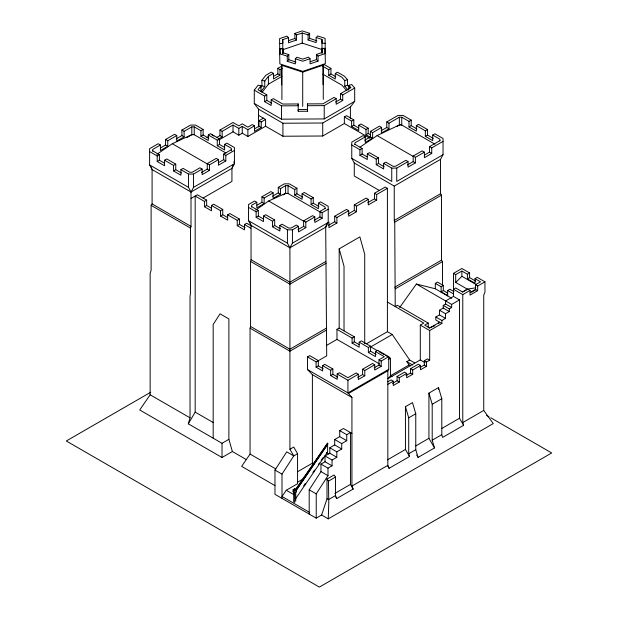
<?xml version="1.0" encoding="UTF-8"?>
<svg xmlns="http://www.w3.org/2000/svg" width="618" height="618" viewBox="0 0 618 618"><rect width="100%" height="100%" fill="white"/><g stroke="black" fill="none" stroke-linecap="round" stroke-linejoin="round"><path stroke-width="0.93" d="M282.001 498.378L282.001 474.122L293.766 455.899L289.927 449.247L293.735 447.053L297.567 453.697L293.766 455.899L286.737 451.835L274.971 470.066L274.971 494.323L316.231 518.139L321.615 515.026L328.251 518.85L328.776 503.137L328.482 481.121L327.007 479.043L334.037 474.987L335.504 477.065L335.504 495.559L336.733 498.541L353.156 489.062L351.928 486.072L351.928 397.482L347.926 392.886L347.926 380.248L337.158 374.037L337.158 379.313L330.645 375.559L330.645 370.275L322.611 365.64L322.611 370.916L316.099 367.162L316.099 361.878L307.494 356.91L307.494 369.541L312.391 374.655L351.928 397.482M213.171 438.177L213.171 324.489L220.031 313.836L228.884 318.95L228.884 439.328L222.024 443.291L188.312 423.824L190.027 417.83L190.027 296.246L190.522 293.133L190.522 228.096L191.008 226.397L191.008 192.028L188.505 187.37L188.505 174.052L180.896 169.656L180.896 175.203L173.55 170.954L173.55 165.415L164.558 160.224L164.558 165.763L157.204 161.522L157.204 155.975L149.595 151.588M275.018 485.624L241.646 466.358L250.066 454.083L250.066 328.173L250.56 326.474L250.56 261.437L251.047 259.738L251.047 225.377L250.213 222.859M233.048 165.052L231.935 168.405L231.935 181.398L203.137 198.023M233.874 162.534L234.431 160.858M326.822 223.809L325.709 227.161L326.69 355.875L317.791 361.012M321.615 515.026L327.007 498.765L327.007 479.043M208.845 138.308L203.129 135.01L203.129 129.463L200.92 130.738L194.23 126.868L191.812 126.868L184.11 131.317L184.11 136.864L176.756 141.105L176.756 135.558L167.764 140.749L167.764 146.296L160.41 150.545L160.41 144.998L158.208 143.724L149.595 148.699L149.595 164.906L152.09 169.564L191.008 192.028L193.511 187.37L193.511 174.052L202.125 169.077L202.125 174.624L209.471 170.375L209.471 164.836L218.463 159.645L218.463 165.184L225.817 160.943L225.817 155.396L234.431 150.421M200.92 130.738L200.92 136.277L208.274 140.525L208.274 134.979L217.266 140.17L217.266 145.717L224.62 149.958L224.62 144.419L226.821 143.144L234.431 147.54L234.431 163.747L231.935 168.405L191.008 192.028M289.927 449.247L289.927 247.818L292.43 243.16L292.43 229.842L298.471 226.35L298.471 231.897L305.825 227.648L305.825 222.109L314.817 216.918L314.817 222.457L322.163 218.216L322.163 212.669L328.212 209.185M294.716 189.502L294.716 195.049L302.071 199.29L302.071 193.751L311.063 198.942L311.063 204.488L318.417 208.729L318.417 203.183L320.618 201.916L328.212 206.296L328.212 222.503L325.709 227.161L289.927 247.818L251.047 225.377L248.544 220.711L248.544 204.512L254.593 201.02L256.794 202.295L256.794 207.833L264.149 203.592L264.149 198.046L273.141 192.855L273.141 198.401L280.495 194.152L280.495 188.614L285.624 185.647L288.042 185.647L294.716 189.502L296.926 188.235L296.926 193.774L302.642 197.08M442.496 285.632L442.496 261.592L441.515 260.178L441.515 195.141L440.541 193.728L440.541 159.359L443.036 154.701L443.036 138.494L434.894 133.789L432.693 135.064L432.693 140.61L425.339 136.362L425.339 130.823L416.347 125.632L416.347 131.171L408.992 126.929L408.992 121.383L401.762 117.211L399.352 117.211L388.969 123.206L386.76 121.931L386.76 127.478L381.043 130.777M188.312 423.824L195.172 412.121L195.172 196.068L204.442 201.414L206.651 200.139L206.651 205.446L211.348 208.166M348.235 393.627L387.841 370.761L388.737 369.325L388.737 356.686L381.182 361.051L378.981 359.776L378.981 365.06L374.137 367.849M309.201 514.083L309.201 489.827L320.966 471.604L320.966 464.103L325.029 461.762L332.051 465.817L332.051 460.031L325.029 455.976L325.029 461.762M316.231 518.139L316.231 493.882L327.988 475.659L327.988 468.158L320.966 464.103M151.263 167.045L152.09 169.564L152.09 203.932L151.109 205.346L151.109 270.383L150.135 273.21L150.135 394.794L139.722 409.981L222.024 457.498L232.376 451.519L246.528 459.692M295.134 490.144L327.602 443.176L328.003 443.747L296.493 489.819M295.543 490.043L327.602 443.176M296.223 490.391L327.602 444.52L327.602 451.959L295.682 498.626M297.567 453.697L297.567 483.724L286.273 490.252L282.001 496.47L309.201 512.175M303.677 485.895L305.315 483.515M312.94 472.407L314.57 470.028M318.386 464.473L319.475 462.882M321.105 460.503L323.284 457.335M399.661 307.517L416.37 284.033L435.311 288.776L451.758 298.278M438.687 323.608L439.668 322.217L429.688 327.98L424.705 325.107L428.228 323.075L428.228 327.532M388.259 378.749L390.46 375.736L409.101 364.975L410.684 365.895M273.743 76.261L277.83 73.905L277.83 68.359L280.031 69.633L280.031 75.18L273.496 78.95L273.496 73.403L268.397 76.354L264.767 81.035L264.767 86.582L260.989 91.449L260.989 85.902L258.139 85.168L254.276 90.158L254.276 103.476L258.494 109.131L282.928 123.237L322.735 123.005L350.398 107.03L354.701 101.337L354.701 88.011L351.673 84.519L348.884 85.323L348.884 89.023M260.302 87.926L261.916 85.84L261.916 80.301L265.786 75.311L271.294 72.128L273.496 73.403M260.989 85.902L258 89.757L266.806 94.848L266.806 100.386L271.711 103.214M262.04 92.391L268.397 84.195L281.947 76.377M322.148 48.621L322.21 52.491L316.431 54.461L318.023 56.014L318.023 61.105L310.066 63.824L310.066 58.725L308.475 57.18L302.696 59.15L296.856 57.242L295.319 58.81L295.319 63.901L287.27 61.282L287.27 56.192L288.807 54.623L282.959 52.715L282.897 48.845L279.776 48.861L279.776 53.951L279.599 38.61L286.93 36.114L288.513 37.659L288.513 42.758L296.47 40.039L296.47 34.948L294.886 33.403L302.217 30.9L309.626 33.318L309.626 38.409L308.096 39.977L316.146 42.596L316.146 37.505L317.675 35.937L325.091 38.355L325.269 53.696L325.269 48.598L322.148 48.621L322.148 52.862L322.055 48.374L325.176 48.358M308.096 39.977L308.096 34.886L309.626 33.318M287.27 61.282L288.807 59.714L288.807 54.623M475.79 287.818L467.254 289.116L455.69 282.441L461.878 276.316L461.878 271.047L467.401 274.238L469.603 272.963L469.603 277.621L475.698 281.136M255.767 210.066L268.645 200.997L285.964 193.187M156.926 154.307L172.298 143.724L192.19 134.446M359.931 147.2L377.119 135.589L400.557 124.357L434.941 144.21M293.704 501.994L293.704 492.129L293.094 491.766L293.094 489.757L294.724 488.815L296.362 489.757L296.362 491.766L295.744 492.129L295.744 501.098M277.83 68.359L281.762 66.087M280.031 69.633L282.217 68.366M160.657 147.857L165.562 145.021L165.562 139.483L174.554 134.291L176.756 135.558M176.184 138.888L181.901 135.589L181.901 130.043L190.522 125.068L195.52 125.068L203.129 129.463M160.41 144.998L152.716 149.448L152.716 151.186M186.821 137.598L191.812 134.716L194.23 134.716L194.23 126.868M157.204 155.975L159.405 154.701L159.405 160.247L164.311 163.075M254.276 90.158L264.604 96.114L266.806 94.848M157.204 161.522L159.405 160.247M200.92 136.277L203.129 135.01M264.604 96.114L264.604 101.661L266.806 100.386M164.558 160.224L166.76 158.95L175.751 164.141L175.751 169.687L181.468 172.986M208.274 134.979L210.483 133.704L219.475 138.903L219.475 144.442L224.373 147.269M271.14 99.892L273.341 98.617L282.743 104.048L298.193 103.955L298.224 105.755L281.468 105.856L271.14 99.892L271.14 105.431L264.604 101.661M206.883 137.59L208.513 136.648M216.679 137.482L219.946 135.597L219.946 130.05L233.017 122.503L238.818 125.856L242.248 123.87L247.888 127.123L252.299 124.581L254.5 125.856L254.5 131.395L261.198 127.524L261.198 121.985L265.609 119.436L265.609 126.234L247.888 136.47L242.248 133.21L238.818 135.195L233.017 131.843L218.903 139.992M328.73 69.695L330.939 68.428L330.939 73.967L328.73 75.242L328.73 69.695L322.936 66.35M219.946 130.05L222.148 131.325L233.017 125.052L238.818 128.397L242.248 126.42L247.888 129.672L254.5 125.856M218.888 138.756L222.148 136.872L222.148 131.325M173.55 165.415L175.751 164.141M217.266 140.17L219.475 138.903M328.73 75.242L335.265 79.011L335.265 73.472L337.474 72.198L344.504 76.253L347.532 79.745L347.532 85.292L349.309 87.339M254.531 128.83L258.996 126.257L258.996 120.711L263.407 118.162M173.55 170.954L175.751 169.687M217.266 145.717L219.475 144.442M180.896 169.656L183.106 168.382L189.803 172.252L192.213 172.252L199.915 167.802L202.125 169.077M201.553 172.407L207.269 169.1L207.269 163.561L216.261 158.37L218.463 159.645M218.71 162.495L223.616 159.668L223.616 154.121L231.317 149.68M335.628 102.024L340.526 99.197L340.526 93.65L350.908 87.656L348.884 85.323M336.2 98.695L333.99 97.428L322.92 103.816L307.44 103.901L307.47 105.709L324.226 105.608L336.2 98.695L336.2 104.241L342.735 100.471L342.735 94.925L354.701 88.011M193.511 187.37L234.431 163.747M254.276 103.476L281.468 119.174L324.226 118.926L354.701 101.337M191.008 198.471L197.381 194.794L206.651 200.139M369.966 138.308L344.357 123.523L344.357 116.964L346.559 115.69L353.813 119.877L353.813 125.184L358.564 127.926M265.609 126.234L282.928 136.23L322.735 136.006L344.357 123.523M344.357 116.964L351.603 121.151L353.813 119.877M204.442 201.414L204.442 206.721L206.651 205.446M204.442 206.721L211.495 210.792L211.495 205.485L213.704 204.218L222.75 209.44L222.75 214.747L227.501 217.49M351.603 121.151L351.603 126.458L353.813 125.184M351.603 126.458L358.741 130.576L358.741 125.269L360.943 123.994L368.197 128.181L368.197 133.488L370.576 134.863M211.495 205.485L220.541 210.715L222.75 209.44M358.741 125.269L365.987 129.456L368.197 128.181M220.541 210.715L220.541 216.014L222.75 214.747M364.697 140.209L370.414 136.91L370.414 131.371L379.406 126.172L381.615 127.447L381.615 132.994L388.969 128.745L388.969 123.206M386.76 121.931L398.054 115.412L403.06 115.412L411.202 120.108L411.202 125.655L416.918 128.953M365.987 129.456L365.987 134.763L368.197 133.488M220.541 216.014L227.671 220.139L227.671 214.832L229.881 213.558L239.452 219.081L239.452 224.388L245.076 227.633M381.615 127.447L372.623 132.638L372.623 138.185L365.269 142.426L365.269 136.887L354.886 142.882L354.886 144.627M257.042 205.145L261.947 202.318L261.947 196.771L270.939 191.58L273.141 192.855M272.569 196.184L278.285 192.886L278.285 187.339L284.334 183.847L289.332 183.847L296.926 188.235M256.794 202.295L251.665 205.253L251.665 206.999M396.88 126.481L399.352 125.06L401.762 125.06L401.762 117.211M227.671 214.832L237.25 220.356L239.452 219.081M351.766 145.021L359.908 149.718L362.117 148.451L362.117 153.99L367.015 156.825M408.992 121.383L411.202 120.108M283.137 194.933L285.624 193.496L288.042 193.496L288.042 185.647M248.544 207.393L256.138 211.781L258.347 210.506L258.347 216.045L263.245 218.88M237.25 220.356L237.25 225.663L239.452 224.388M359.908 149.718L359.908 155.265L362.117 153.99M408.992 126.929L411.202 125.655M256.138 211.781L256.138 217.32L258.347 216.045M294.716 195.049L296.926 193.774M237.25 225.663L244.473 229.834L244.473 224.527L246.682 223.252L251.48 226.026M359.908 155.265L367.262 159.514L367.262 153.967L369.471 152.692L378.463 157.884L378.463 163.43L384.18 166.729M416.347 125.632L418.548 124.357L427.54 129.548L427.54 135.087L433.264 138.393M256.138 217.32L263.492 221.568L263.492 216.022L265.694 214.747L274.686 219.938L274.686 225.485L280.41 228.784M302.071 193.751L304.272 192.476L313.264 197.667L313.264 203.214L318.988 206.512M367.262 153.967L376.254 159.158L378.463 157.884M425.339 130.823L427.54 129.548M263.492 216.022L272.484 221.213L274.686 219.938M311.063 198.942L313.264 197.667M376.254 159.158L376.254 164.705L378.463 163.43M425.339 136.362L427.54 135.087M272.484 221.213L272.484 226.76L274.686 225.485M311.063 204.488L313.264 203.214M376.254 164.705L383.608 168.946L383.608 163.399L385.81 162.132L393.04 166.304L395.458 166.304L405.841 160.309L408.042 161.584L408.042 167.123L415.396 162.882L415.396 157.335L424.388 152.144L424.388 157.69L431.743 153.442L431.743 147.903L443.036 141.375M272.484 226.76L279.838 231.001L279.838 225.462L282.04 224.187L288.722 228.042L291.132 228.042L296.261 225.076L298.471 226.35M407.471 164.906L413.195 161.607L413.195 156.06L422.187 150.869L424.388 152.144M424.636 155.002L429.533 152.167L429.533 146.628L439.916 140.634M297.899 229.68L303.616 226.381L303.616 220.835L312.608 215.643L314.817 216.918M314.245 220.24L319.962 216.941L319.962 211.395L325.091 208.436M383.608 163.399L391.75 168.104L396.748 168.104L408.042 161.584M328.336 225.431L334.701 221.754L334.701 216.215L346.489 209.402L348.699 210.676L348.699 216.223L356.501 211.719L356.501 206.173L368.313 199.351L368.313 204.898L376.663 200.077L376.663 194.531L387.401 188.328L387.401 331.688L366.544 343.732M348.05 214.044L354.292 210.444L354.292 204.898L366.111 198.077L368.313 199.351M367.78 202.658L374.462 198.803L374.462 193.256L385.199 187.061L387.401 188.328M443.036 154.701L396.748 181.422L396.748 168.104M292.43 243.16L328.212 222.503M334.701 216.215L336.903 217.482L348.699 210.676M365.269 136.887L363.067 135.612L351.766 142.132L351.766 158.339L354.269 162.998L394.245 186.08L440.541 159.359M336.903 217.482L336.903 223.028L328.946 227.625L328.946 222.078M359.027 344.55L354.299 341.824L354.299 336.802L339.174 328.073L339.174 248.845L359.877 236.895L364.72 254.284L364.72 343.654M428.228 323.075L397.436 305.292L395.226 306.567L394.74 222.148L394.245 220.448L440.541 193.728M325.709 261.53L289.927 282.187L251.047 259.738M394.74 222.148L441.515 195.141M326.204 263.222L289.927 284.164L250.56 261.437M150.707 392.252L66.296 440.989L319.367 587.1L551.704 452.963L490.738 417.76M394.74 287.185L441.515 260.178M326.204 328.258L289.927 349.201L250.56 326.474M395.226 288.876L442.496 261.592M326.69 329.958L289.927 351.186L250.066 328.173M379.344 363.855L336.972 339.39L336.972 329.34L339.174 328.073M326.459 345.462L336.972 339.39M307.494 356.91L309.695 355.636L318.309 360.603L318.309 365.887L323.191 368.707M435.311 288.776L435.311 283.392L437.513 282.117L443.322 285.47L443.322 290.553L447.424 292.924M416.37 284.033L451.642 304.427L451.642 307.525L445.609 304.041L445.609 300.943L453.473 296.401L453.488 273.349L461.878 268.498L469.603 272.963M453.488 273.349L455.69 274.616L461.878 271.047M336.972 329.34L352.09 338.077L354.299 336.802M435.311 283.392L441.113 286.737L443.322 285.47M316.099 361.878L318.309 360.603M352.09 338.077L352.09 343.09L354.299 341.824M443.322 290.553L441.113 291.827L447.679 295.62M467.401 274.238L467.401 278.896L469.603 277.621M447.679 295.922L447.679 290.53L449.889 289.255L454.037 291.65M352.09 343.09L359.189 347.192L359.189 342.171L361.391 340.897L370.568 346.196L370.568 351.217L376.092 354.4M316.099 367.162L318.309 365.887M322.611 365.64L324.813 364.365L332.855 369L332.855 374.284L337.737 377.104M467.401 278.896L475.018 283.291L475.018 278.633L477.22 277.358L484.952 281.823L484.952 292.214L483.747 295.11L483.747 410.437L493.249 423.593L328.251 518.85M462.287 291.982L467.254 289.116M470.136 292.484L475.466 289.409L475.466 284.751L480.541 281.823L475.018 278.633M359.189 342.171L368.367 347.471L370.568 346.196M414.663 362.89L409.664 360.008L392.252 334.485L370.769 346.883L377.335 350.676M330.645 370.275L332.855 369M443.245 305.408L449.286 308.892L449.286 311.542L443.245 308.05L443.245 305.408L445.609 304.041M470.059 290.421L467.849 289.147L462.774 292.075L455.675 287.98L453.473 289.247L462.774 294.624L470.059 290.421L470.059 295.08L477.675 290.684L477.675 286.026L484.952 281.823M439.475 310.228L445.516 313.712L445.516 318.378L439.475 314.894L439.475 310.228L443.245 308.05M471.658 292.221L475.698 289.888M368.367 347.471L368.367 352.484L370.568 351.217M451.642 304.427L459.506 299.892L459.506 418.247L463.6 425.3L442.619 437.413L441.793 434.663L441.793 398.741L438.525 387.579L428.931 393.118L428.931 438.316L434.508 447.926L418.077 457.413L416.686 455.01M330.645 375.559L332.855 374.284M388.011 378.595L420.294 359.946L420.294 325.107L423.817 323.075L387.401 302.048M449.286 308.892L451.642 307.525M368.367 352.484L375.458 356.586L375.458 351.565L377.668 350.29L388.969 356.818M435.837 316.995L441.878 320.479L441.878 323.492L435.837 320.008L435.837 316.995L439.475 314.894M337.158 374.037L339.359 372.762L347.926 377.706L356.123 372.971L358.324 374.245L358.324 379.529L364.782 375.806L364.782 370.522L374.732 364.774L374.732 370.058L381.182 366.327L381.182 361.051M445.516 313.712L449.286 311.542M441.878 320.479L445.516 318.378M357.729 377.328L362.573 374.531L362.573 369.247L372.523 363.5L374.732 364.774M378.981 359.776L384.326 356.686L375.458 351.565M420.294 325.107L429.688 330.53L441.878 323.492M347.926 380.248L358.324 374.245M388.197 359.568L390.46 358.255L390.46 375.736L392.044 376.648M388.737 369.325L347.926 392.886L307.494 369.541M409.101 364.975L406.822 361.646L409.664 360.008M387.741 381.839L391.055 379.923L393.264 381.198L393.264 385.516L399.274 382.048L399.274 377.729L406.698 373.442L406.698 377.76L412.708 374.292L412.708 369.973L420.503 365.47L420.503 369.788L426.52 366.319L426.52 362.001L429.688 360.17L429.688 330.53M392.561 383.376L397.073 380.773L397.073 376.455L404.489 372.167L406.698 373.442M405.995 375.62L410.506 373.017L410.506 368.699L418.293 364.195L420.503 365.47M419.8 367.648L424.311 365.045L424.311 360.727L427.486 358.896L429.688 360.17M387.471 384.543L393.264 381.198M339.715 430.638L346.737 434.693L346.737 440.696L339.715 436.64L339.715 430.638L343.43 428.498L351.928 433.403M334.693 439.529L341.723 443.585L341.723 449.008L334.693 444.952L334.693 439.529L339.715 436.64M346.737 434.693L350.452 432.554L350.452 484.404L353.156 489.062M329.796 447.78L336.825 451.835L336.825 457.274L329.796 453.218L329.796 447.78L334.693 444.952M387.71 465.972L389.077 468.32L409.541 456.509L405.447 449.464L405.447 406.683L412.5 402.604L415.767 413.766L415.767 449.688L418.077 457.413M341.723 443.585L346.737 440.696M297.791 471.627L312.391 463.191L312.391 374.655M325.029 455.976L329.796 453.218M336.825 451.835L341.723 449.008M332.051 460.031L336.825 457.274M409.541 456.509L408.714 453.759L408.714 417.838L415.767 413.766M434.508 447.926L432.198 440.201L432.198 404.28L441.793 398.741M297.853 482.017L303.531 478.741M327.988 468.158L332.051 465.817M296.362 491.766L294.724 492.716L293.094 491.766M328.482 481.121L335.504 477.065M387.44 459.862L405.447 449.464M441.754 428.498L459.506 418.247M415.79 445.902L428.931 438.316M334.856 493.411L350.452 484.404M335.504 495.559L328.482 499.614L327.007 498.765M351.928 486.072L387.841 465.339L387.841 370.761M408.714 453.759L415.767 449.688M432.198 440.201L441.793 434.663M463.6 425.3L462.774 422.55L483.747 410.437M429.054 328.081L434.871 325.671M282.797 53.503L282.735 39.637L288.513 37.659M296.47 34.948L302.248 32.978L308.096 34.886M288.521 40.664L294.886 38.494L296.47 40.039M282.735 49.764L302.248 43.113L321.986 49.54L322.055 53.279M310.066 58.725L302.735 61.228L295.319 58.81M318.023 56.014L325.354 53.519L325.269 48.598M310.244 61.669L316.431 59.56L318.023 61.105M281.916 99.598L281.916 65.369L302.712 72.144L323.268 65.129L323.268 99.359M335.265 73.472L341.939 77.32L344.744 80.556L347.532 79.745M344.744 80.556L344.744 86.095L347.532 85.292M279.684 43.523L282.805 43.507L282.735 39.637M325.176 43.268L322.055 43.283L321.986 39.413L316.146 37.505M279.684 48.621L282.805 48.598L282.882 53.048M307.47 111.248L307.44 109.448L298.193 109.502L298.224 111.302L307.47 111.248L307.44 103.901M188.505 174.052L193.511 174.052M279.838 225.462L287.424 229.842L292.43 229.842M261.916 80.301L264.767 81.035M261.916 85.84L264.767 86.582M309.626 38.409L316.872 40.765M287.27 56.192L279.861 53.774L279.776 48.861M288.807 59.714L295.96 62.047M323.909 64.365L330.939 68.428M330.939 73.967L335.837 76.794M432.693 135.064L439.916 139.235L439.916 140.981M322.928 74.199L341.939 85.168L346.721 90.684M340.526 93.65L342.735 94.925M429.533 146.628L431.743 147.903M340.526 99.197L342.735 100.471M386.76 127.478L388.969 128.745M429.533 152.167L431.743 153.442M277.83 73.905L280.031 75.18M370.414 131.371L372.623 132.638M413.195 156.06L415.396 157.335M377.119 135.589L413.55 156.624M370.414 136.91L372.623 138.185M413.195 161.607L415.396 162.882M365.987 134.763L370.746 137.505M354.886 144.272L362.117 148.451M351.766 158.339L391.75 181.422L391.75 168.104M258.494 115.327L265.609 119.436M258.996 120.711L261.198 121.985M379.344 190.475L354.269 175.999L354.269 162.998M258.996 126.257L261.198 127.524M374.462 193.256L376.663 194.531M374.462 198.803L376.663 200.077M354.292 204.898L356.501 206.173M354.292 210.444L356.501 211.719M219.946 135.597L222.148 136.872M461.878 276.316L476.486 284.751M475.466 284.751L477.675 286.026M211.781 134.763L213.99 136.037M224.62 144.419L231.317 148.281L231.317 150.9M475.466 289.409L477.675 290.684M318.417 203.183L325.091 207.038L325.091 208.784M193.874 134.515L225.941 153.032M181.901 130.043L184.11 131.317M223.616 154.121L225.817 155.396M278.285 187.339L280.495 188.614M319.962 211.395L322.163 212.669M287.656 193.272L320.541 212.26M334.701 221.754L336.903 223.028M181.901 135.589L184.11 136.864M223.616 159.668L225.817 160.943M447.679 290.53L453.488 293.882M278.285 192.886L280.495 194.152M319.962 216.941L322.163 218.216M453.473 296.401L459.506 299.892M165.562 139.483L167.764 140.749M207.269 163.561L209.471 164.836M172.298 143.724L207.656 164.133M261.947 196.771L264.149 198.046M303.616 220.835L305.825 222.109M268.645 200.997L304.002 221.406M165.562 145.021L167.764 146.296M207.269 169.1L209.471 170.375M261.947 202.318L264.149 203.592M303.616 226.381L305.825 227.648M251.665 206.651L258.347 210.506M152.716 150.838L159.405 154.701M248.544 220.711L287.424 243.16L289.927 247.818M149.595 164.906L188.505 187.37M244.473 224.527L250.869 228.22M387.401 331.688L392.252 334.485M424.311 360.727L426.52 362.001M152.09 203.932L191.008 226.397M420.294 359.946L425.091 362.72M151.109 205.346L190.522 228.096M424.311 365.045L426.52 366.319M406.822 361.646L412.646 365.006M410.506 368.699L412.708 369.973M378.973 351.627L383.902 354.462M385.539 355.412L387.185 356.362M388.822 357.304L390.46 358.255M486.559 415.35L489.062 416.795M410.506 373.017L412.708 374.292M378.981 365.06L381.182 366.327M397.073 376.455L399.274 377.729M397.073 380.773L399.274 382.048M362.573 369.247L364.782 370.522M362.573 374.531L364.782 375.806M326.551 452.569L328.961 453.96M320.966 471.604L327.988 475.659M195.172 412.121L213.403 422.642M150.135 394.794L190.027 417.83M250.066 454.083L275.906 469M274.971 470.066L282.001 474.122M309.201 489.827L316.231 493.882M286.273 490.252L294.214 494.833M344.744 86.095L348.289 90.189M335.837 496.988L336.733 498.541M387.841 465.339L389.077 468.32M428.931 393.118L432.198 404.28M405.447 406.683L408.714 417.838M228.884 439.328L232.376 451.519M339.174 248.845L344.025 266.234L344.025 330.869M312.391 463.191L312.893 464.991M325.091 48.482L325.354 63.646L302.735 71.356L279.861 63.909L279.599 48.745M462.774 294.624L462.774 422.55M455.69 274.616L455.69 282.441M441.113 286.737L441.113 292.129M438.525 387.579L438.525 389.487M399.352 117.211L399.352 125.06M394.245 186.08L394.245 220.448M350.398 107.03L350.398 118.78M324.226 105.608L324.226 118.926M323.036 64.658L323.036 84.627M322.735 123.005L322.735 136.006M321.986 39.413L321.986 49.54M316.431 54.461L316.431 59.56M302.712 72.144L302.712 106.373M302.248 32.978L302.248 43.113M298.193 103.955L298.224 111.302M294.886 33.403L294.886 38.494M294.724 488.815L294.724 502.581M287.424 229.842L287.424 243.16M285.624 185.647L285.624 193.496M282.897 48.845L282.897 53.086M282.928 123.237L282.928 136.23M281.677 64.89L281.677 84.859M281.468 105.856L281.468 119.174M268.397 76.354L268.397 84.195M258.494 109.131L258.494 126.906M247.888 129.672L247.888 136.47M242.248 126.42L242.248 133.21M238.818 128.397L238.818 135.195M233.017 125.052L233.017 131.843M222.024 443.291L222.024 457.498M191.812 126.868L191.812 134.716M296.362 489.757L294.724 490.7L293.094 489.757L294.724 489.17L296.362 489.757"/></g></svg>
